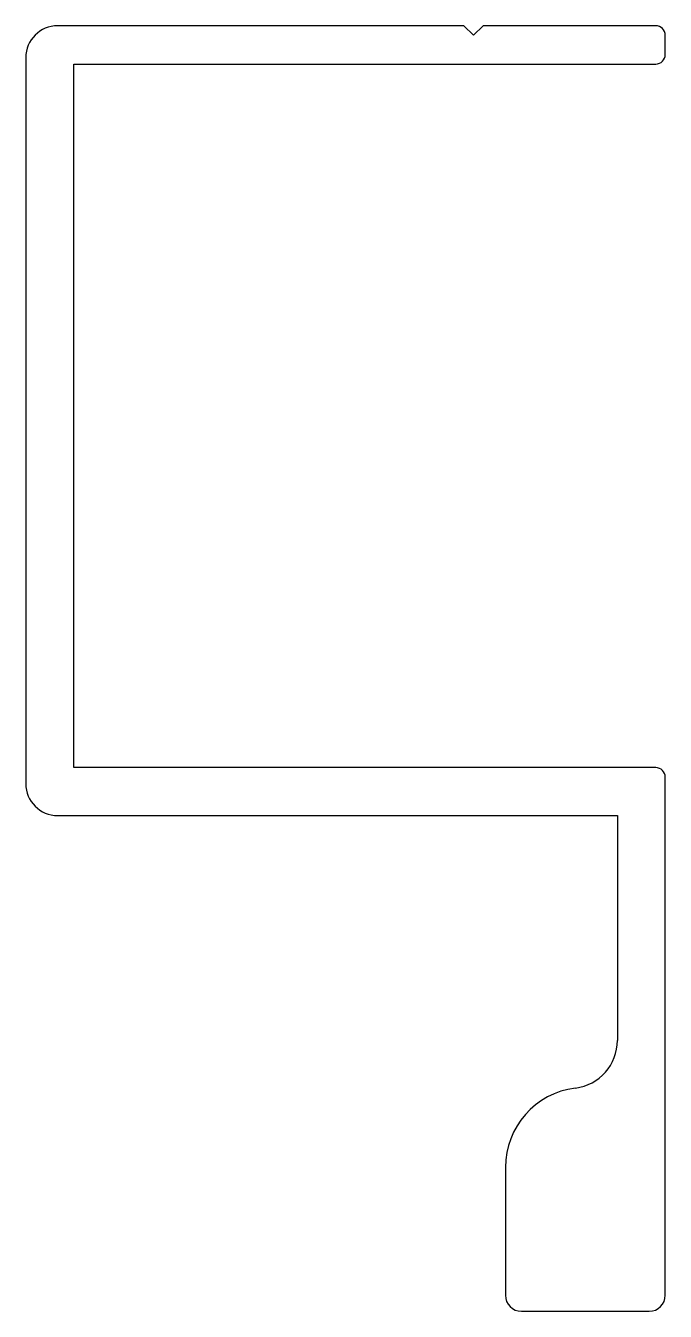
# Model space of a CAD drawing. Extents: x 2037.8 to 2057.8, y 572.9 to 613.1.
import ezdxf

# ---------------------------------------------------------------- set-up
doc = ezdxf.new("R2010")
doc.units = 0
doc.layers.get('0').update_dxf_attribs({"linetype": 'CONTINUOUS'})

msp = doc.modelspace()

# ---------------------------------------------------------------- linework, layer by layer
for p, q in [((2051.55, 613.108), (2038.85, 613.108)), ((2051.85, 612.808), (2051.55, 613.108)), ((2052.15, 613.108), (2051.85, 612.808)), ((2057.55, 613.108), (2052.15, 613.108)), ((2057.85, 612.208), (2057.85, 612.808)), ((2037.85, 612.108), (2037.85, 589.408)), ((2039.35, 589.908), (2039.35, 611.908)), ((2039.35, 611.908), (2057.55, 611.908)), ((2057.55, 589.908), (2039.35, 589.908)), ((2057.85, 573.408), (2057.85, 589.608)), ((2038.85, 588.408), (2056.35, 588.408)), ((2056.35, 588.408), (2056.35, 581.377)), ((2052.85, 577.408), (2052.85, 573.408)), ((2053.35, 572.908), (2057.35, 572.908))]:
    msp.add_line(p, q)
for centre, radius, start, end in [((2038.85, 612.108), 1, 90, 180), ((2057.55, 612.808), 0.3, 0, 90), ((2057.55, 612.208), 0.3, 270, 360), ((2057.55, 589.608), 0.3, 0, 90), ((2038.85, 589.408), 1, 180, 270), ((2054.85, 581.377), 1.5, 277.1808, 0), ((2055.35, 577.408), 2.5, 97.1808, 180), ((2053.35, 573.408), 0.5, 180, 270), ((2057.35, 573.408), 0.5, 270, 0)]:
    msp.add_arc(centre, radius, start, end)

doc.saveas('drawing.dxf')
